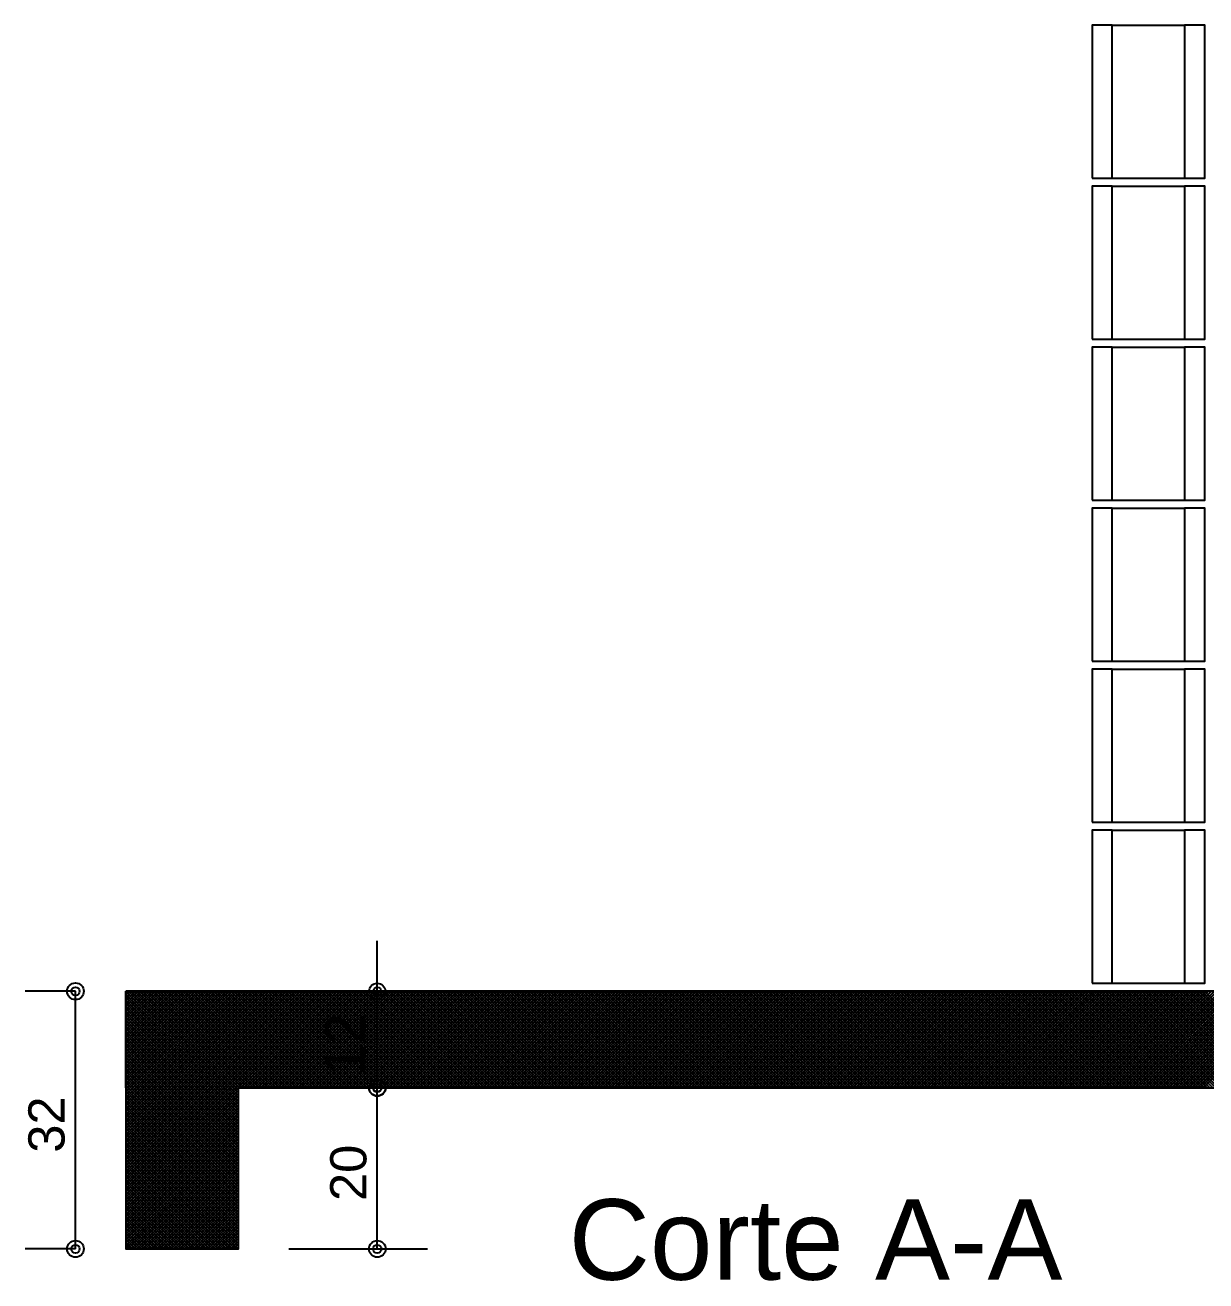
# Model space of a CAD drawing. Extents: x 0 to 119, y 0 to 84.
# Drawn here: x 67.45 to 73.32, y 51.06 to 57.3 of the extents above; entities that cross this region are included whole.
import ezdxf

# ---------------------------------------------------------------- set-up
doc = ezdxf.new("R2010")
doc.units = 0
doc.header["$MEASUREMENT"] = 0
for name, color, linetype in [('10', 252, 'CONTINUOUS'), ('24', 7, 'CONTINUOUS'), ('29', 9, 'CONTINUOUS'), ('32', 250, 'CONTINUOUS'), ('6', 178, 'CONTINUOUS'), ('9', 8, 'CONTINUOUS')]:
    doc.layers.add(name, color=color, linetype=linetype)
doc.styles.add('TQS_ARIAL', font='arial.ttf')

msp = doc.modelspace()

# ---------------------------------------------------------------- linework, layer by layer
at = {"layer": '10', "color": 252, "linetype": 'Continuous'}
for p, q in [((72.851012, 57.298924), (73.211012, 57.298924)), ((72.851012, 56.538924), (73.211012, 56.538924)), ((72.851012, 56.498924), (73.211012, 56.498924)), ((72.851012, 55.738924), (73.211012, 55.738924)), ((72.851012, 55.698924), (73.211012, 55.698924)), ((72.851012, 54.938924), (73.211012, 54.938924)), ((72.851012, 54.898924), (73.211012, 54.898924)), ((72.851012, 54.138924), (73.211012, 54.138924)), ((72.851012, 54.098924), (73.211012, 54.098924)), ((72.851012, 53.338924), (73.211012, 53.338924)), ((72.851012, 53.298924), (73.211012, 53.298924)), ((72.851012, 52.538924), (73.211012, 52.538924))]:
    msp.add_line(p, q, dxfattribs=at)
for points in [[(72.751012, 56.538924), (72.851012, 56.538924), (72.851012, 57.298924), (72.751012, 57.298924), (72.751012, 56.538924)], [(73.211012, 56.538924), (73.311012, 56.538924), (73.311012, 57.298924), (73.211012, 57.298924), (73.211012, 56.538924)], [(72.751012, 55.738924), (72.851012, 55.738924), (72.851012, 56.498924), (72.751012, 56.498924), (72.751012, 55.738924)], [(73.211012, 55.738924), (73.311012, 55.738924), (73.311012, 56.498924), (73.211012, 56.498924), (73.211012, 55.738924)], [(72.751012, 54.938924), (72.851012, 54.938924), (72.851012, 55.698924), (72.751012, 55.698924), (72.751012, 54.938924)], [(73.211012, 54.938924), (73.311012, 54.938924), (73.311012, 55.698924), (73.211012, 55.698924), (73.211012, 54.938924)], [(72.751012, 54.138924), (72.851012, 54.138924), (72.851012, 54.898924), (72.751012, 54.898924), (72.751012, 54.138924)], [(73.211012, 54.138924), (73.311012, 54.138924), (73.311012, 54.898924), (73.211012, 54.898924), (73.211012, 54.138924)], [(72.751012, 53.338924), (72.851012, 53.338924), (72.851012, 54.098924), (72.751012, 54.098924), (72.751012, 53.338924)], [(73.211012, 53.338924), (73.311012, 53.338924), (73.311012, 54.098924), (73.211012, 54.098924), (73.211012, 53.338924)], [(72.751012, 52.538924), (72.851012, 52.538924), (72.851012, 53.298924), (72.751012, 53.298924), (72.751012, 52.538924)], [(73.211012, 52.538924), (73.311012, 52.538924), (73.311012, 53.298924), (73.211012, 53.298924), (73.211012, 52.538924)]]:
    msp.add_lwpolyline(points, dxfattribs=at)
at = {"layer": '29', "color": 9, "linetype": 'Continuous'}
for p, q in [((67.951012, 51.461281), (68.988655, 52.498924)), ((67.951012, 51.475424), (68.974512, 52.498924)), ((67.951012, 51.489566), (68.96037, 52.498924)), ((67.951012, 51.503708), (68.946228, 52.498924)), ((67.951012, 51.51785), (68.932086, 52.498924)), ((67.951012, 51.531992), (68.917944, 52.498924)), ((67.951012, 51.546134), (68.903802, 52.498924)), ((67.951012, 51.560276), (68.88966, 52.498924)), ((67.951012, 51.574419), (68.875517, 52.498924)), ((67.951012, 51.588561), (68.861375, 52.498924)), ((67.951012, 51.602703), (68.847233, 52.498924)), ((67.951012, 51.616845), (68.833091, 52.498924)), ((67.951012, 51.630987), (68.818949, 52.498924)), ((67.951012, 51.645129), (68.804807, 52.498924)), ((67.951012, 51.659271), (68.790665, 52.498924)), ((67.951012, 51.673413), (68.776523, 52.498924)), ((67.951012, 51.687556), (68.76238, 52.498924)), ((67.951012, 51.701698), (68.748238, 52.498924)), ((67.951012, 51.71584), (68.734096, 52.498924)), ((67.951012, 51.729982), (68.719954, 52.498924)), ((67.951012, 51.744124), (68.705812, 52.498924)), ((67.951012, 51.758266), (68.69167, 52.498924)), ((67.951012, 51.772408), (68.677528, 52.498924)), ((67.951012, 51.786551), (68.663385, 52.498924)), ((67.951012, 51.800693), (68.649243, 52.498924)), ((67.951012, 51.814835), (68.635101, 52.498924)), ((67.951012, 51.828977), (68.620959, 52.498924)), ((67.951012, 51.843119), (68.606817, 52.498924)), ((67.951012, 51.857261), (68.592675, 52.498924)), ((67.951012, 51.871403), (68.578533, 52.498924)), ((67.951012, 51.885546), (68.56439, 52.498924)), ((67.951012, 51.899688), (68.550248, 52.498924)), ((67.951012, 51.91383), (68.536106, 52.498924)), ((67.951012, 51.927972), (68.521964, 52.498924)), ((67.951012, 51.942114), (68.507822, 52.498924)), ((67.951012, 51.956256), (68.49368, 52.498924)), ((67.951012, 51.970398), (68.479538, 52.498924)), ((67.951012, 51.98454), (68.465396, 52.498924)), ((67.951012, 51.998683), (68.451253, 52.498924)), ((67.951012, 52.012825), (68.437111, 52.498924)), ((67.951012, 52.026967), (68.422969, 52.498924)), ((67.951012, 52.041109), (68.408827, 52.498924)), ((67.951012, 52.055251), (68.394685, 52.498924)), ((67.951012, 52.069393), (68.380543, 52.498924)), ((67.951012, 52.083535), (68.366401, 52.498924)), ((67.951012, 52.097678), (68.352258, 52.498924)), ((67.951012, 52.11182), (68.338116, 52.498924)), ((67.951012, 52.125962), (68.323974, 52.498924)), ((67.951012, 52.140104), (68.309832, 52.498924)), ((67.951012, 52.154246), (68.29569, 52.498924)), ((67.951012, 52.168388), (68.281548, 52.498924)), ((67.951012, 52.18253), (68.267406, 52.498924)), ((67.951012, 52.196673), (68.253264, 52.498924)), ((67.951012, 52.210815), (68.239121, 52.498924)), ((67.951012, 52.224957), (68.224979, 52.498924)), ((67.951012, 52.239099), (68.210837, 52.498924)), ((67.951012, 52.253241), (68.196695, 52.498924)), ((67.951012, 52.267383), (68.182553, 52.498924)), ((67.951012, 52.281525), (68.168411, 52.498924)), ((67.951012, 52.295667), (68.154269, 52.498924)), ((67.951012, 52.30981), (68.140126, 52.498924)), ((67.951012, 52.323952), (68.125984, 52.498924)), ((67.951012, 52.338094), (68.111842, 52.498924)), ((67.951012, 52.352236), (68.0977, 52.498924)), ((67.951012, 52.366378), (68.083558, 52.498924)), ((67.951012, 52.38052), (68.069416, 52.498924)), ((67.951012, 52.394662), (68.055274, 52.498924)), ((67.951012, 52.408805), (68.041131, 52.498924)), ((67.951012, 52.422947), (68.026989, 52.498924)), ((67.951012, 52.437089), (68.012847, 52.498924)), ((67.951012, 52.451231), (67.998705, 52.498924)), ((67.951012, 52.465373), (67.984563, 52.498924)), ((67.951012, 52.479515), (67.970421, 52.498924)), ((67.951012, 52.493657), (67.956279, 52.498924)), ((67.951012, 52.497558), (68.511012, 51.937558)), ((67.951012, 52.483415), (68.511012, 51.923415)), ((67.951012, 52.469273), (68.511012, 51.909273)), ((67.963787, 52.498924), (68.511012, 51.9517)), ((67.977929, 52.498924), (68.511012, 51.965842)), ((67.992071, 52.498924), (68.511012, 51.979984)), ((68.006213, 52.498924), (68.511012, 51.994126)), ((68.020355, 52.498924), (68.511012, 52.008268)), ((68.034497, 52.498924), (68.514497, 52.018924)), ((68.04864, 52.498924), (68.52864, 52.018924)), ((68.062782, 52.498924), (68.542782, 52.018924)), ((68.076924, 52.498924), (68.556924, 52.018924)), ((68.091066, 52.498924), (68.571066, 52.018924)), ((68.105208, 52.498924), (68.585208, 52.018924)), ((68.11935, 52.498924), (68.59935, 52.018924)), ((68.133492, 52.498924), (68.613492, 52.018924)), ((68.147635, 52.498924), (68.627635, 52.018924)), ((68.161777, 52.498924), (68.641777, 52.018924)), ((68.175919, 52.498924), (68.655919, 52.018924)), ((68.190061, 52.498924), (68.670061, 52.018924)), ((68.204203, 52.498924), (68.684203, 52.018924)), ((68.218345, 52.498924), (68.698345, 52.018924)), ((68.232487, 52.498924), (68.712487, 52.018924)), ((68.24663, 52.498924), (68.72663, 52.018924)), ((68.260772, 52.498924), (68.740772, 52.018924)), ((68.274914, 52.498924), (68.754914, 52.018924)), ((68.289056, 52.498924), (68.769056, 52.018924)), ((68.303198, 52.498924), (68.783198, 52.018924)), ((68.31734, 52.498924), (68.79734, 52.018924)), ((68.331482, 52.498924), (68.811482, 52.018924)), ((68.345624, 52.498924), (68.825624, 52.018924)), ((68.359767, 52.498924), (68.839767, 52.018924)), ((68.373909, 52.498924), (68.853909, 52.018924)), ((68.388051, 52.498924), (68.868051, 52.018924)), ((68.402193, 52.498924), (68.882193, 52.018924)), ((68.416335, 52.498924), (68.896335, 52.018924)), ((68.430477, 52.498924), (68.910477, 52.018924)), ((68.444619, 52.498924), (68.924619, 52.018924)), ((68.458762, 52.498924), (68.938762, 52.018924)), ((68.472904, 52.498924), (68.952904, 52.018924)), ((68.487046, 52.498924), (68.967046, 52.018924)), ((68.501188, 52.498924), (68.981188, 52.018924)), ((68.51533, 52.498924), (68.99533, 52.018924)), ((68.522797, 52.018924), (69.002797, 52.498924)), ((68.529472, 52.498924), (69.009472, 52.018924)), ((68.536939, 52.018924), (69.016939, 52.498924)), ((68.543614, 52.498924), (69.023614, 52.018924)), ((68.551081, 52.018924), (69.031081, 52.498924)), ((68.557757, 52.498924), (69.037757, 52.018924)), ((68.565223, 52.018924), (69.045223, 52.498924)), ((68.571899, 52.498924), (69.051899, 52.018924)), ((68.579365, 52.018924), (69.059365, 52.498924)), ((68.586041, 52.498924), (69.066041, 52.018924)), ((68.593507, 52.018924), (69.073507, 52.498924)), ((68.600183, 52.498924), (69.080183, 52.018924)), ((68.60765, 52.018924), (69.08765, 52.498924)), ((68.614325, 52.498924), (69.094325, 52.018924)), ((68.621792, 52.018924), (69.101792, 52.498924)), ((68.628467, 52.498924), (69.108467, 52.018924)), ((68.635934, 52.018924), (69.115934, 52.498924)), ((68.642609, 52.498924), (69.122609, 52.018924)), ((68.650076, 52.018924), (69.130076, 52.498924)), ((68.656751, 52.498924), (69.136751, 52.018924)), ((68.664218, 52.018924), (69.144218, 52.498924)), ((68.670894, 52.498924), (69.150894, 52.018924)), ((68.67836, 52.018924), (69.15836, 52.498924)), ((68.685036, 52.498924), (69.165036, 52.018924)), ((68.692502, 52.018924), (69.172502, 52.498924)), ((68.699178, 52.498924), (69.179178, 52.018924)), ((68.706644, 52.018924), (69.186644, 52.498924)), ((68.71332, 52.498924), (69.19332, 52.018924)), ((68.720787, 52.018924), (69.200787, 52.498924)), ((68.727462, 52.498924), (69.207462, 52.018924)), ((68.734929, 52.018924), (69.214929, 52.498924)), ((68.741604, 52.498924), (69.221604, 52.018924)), ((68.749071, 52.018924), (69.229071, 52.498924)), ((68.755746, 52.498924), (69.235746, 52.018924)), ((68.763213, 52.018924), (69.243213, 52.498924)), ((68.769889, 52.498924), (69.249889, 52.018924)), ((68.777355, 52.018924), (69.257355, 52.498924)), ((68.784031, 52.498924), (69.264031, 52.018924)), ((68.791497, 52.018924), (69.271497, 52.498924)), ((68.798173, 52.498924), (69.278173, 52.018924)), ((68.805639, 52.018924), (69.285639, 52.498924)), ((68.812315, 52.498924), (69.292315, 52.018924)), ((68.819782, 52.018924), (69.299782, 52.498924)), ((68.826457, 52.498924), (69.306457, 52.018924)), ((68.833924, 52.018924), (69.313924, 52.498924)), ((68.840599, 52.498924), (69.320599, 52.018924)), ((68.848066, 52.018924), (69.328066, 52.498924)), ((68.854741, 52.498924), (69.334741, 52.018924)), ((68.862208, 52.018924), (69.342208, 52.498924)), ((68.868883, 52.498924), (69.348883, 52.018924)), ((68.87635, 52.018924), (69.35635, 52.498924)), ((68.883026, 52.498924), (69.363026, 52.018924)), ((68.890492, 52.018924), (69.370492, 52.498924)), ((68.897168, 52.498924), (69.377168, 52.018924)), ((68.904634, 52.018924), (69.384634, 52.498924)), ((68.91131, 52.498924), (69.39131, 52.018924)), ((68.918776, 52.018924), (69.398776, 52.498924)), ((68.925452, 52.498924), (69.405452, 52.018924)), ((68.932919, 52.018924), (69.412919, 52.498924)), ((68.939594, 52.498924), (69.419594, 52.018924)), ((68.947061, 52.018924), (69.427061, 52.498924)), ((68.953736, 52.498924), (69.433736, 52.018924)), ((68.961203, 52.018924), (69.441203, 52.498924)), ((68.967878, 52.498924), (69.447878, 52.018924)), ((68.975345, 52.018924), (69.455345, 52.498924)), ((68.982021, 52.498924), (69.462021, 52.018924)), ((68.989487, 52.018924), (69.469487, 52.498924)), ((68.996163, 52.498924), (69.476163, 52.018924)), ((69.003629, 52.018924), (69.483629, 52.498924)), ((69.010305, 52.498924), (69.490305, 52.018924)), ((69.017771, 52.018924), (69.497771, 52.498924)), ((69.024447, 52.498924), (69.504447, 52.018924)), ((69.031914, 52.018924), (69.511914, 52.498924)), ((69.038589, 52.498924), (69.518589, 52.018924)), ((69.046056, 52.018924), (69.526056, 52.498924)), ((69.052731, 52.498924), (69.532731, 52.018924)), ((69.060198, 52.018924), (69.540198, 52.498924)), ((69.066873, 52.498924), (69.546873, 52.018924)), ((69.07434, 52.018924), (69.55434, 52.498924)), ((69.081016, 52.498924), (69.561016, 52.018924)), ((69.088482, 52.018924), (69.568482, 52.498924)), ((69.095158, 52.498924), (69.575158, 52.018924)), ((69.102624, 52.018924), (69.582624, 52.498924)), ((69.1093, 52.498924), (69.5893, 52.018924)), ((69.116766, 52.018924), (69.596766, 52.498924)), ((69.123442, 52.498924), (69.603442, 52.018924)), ((69.130909, 52.018924), (69.610909, 52.498924)), ((69.137584, 52.498924), (69.617584, 52.018924)), ((69.145051, 52.018924), (69.625051, 52.498924)), ((69.151726, 52.498924), (69.631726, 52.018924)), ((69.159193, 52.018924), (69.639193, 52.498924)), ((69.165868, 52.498924), (69.645868, 52.018924)), ((69.173335, 52.018924), (69.653335, 52.498924)), ((69.18001, 52.498924), (69.66001, 52.018924)), ((69.187477, 52.018924), (69.667477, 52.498924)), ((69.194153, 52.498924), (69.674153, 52.018924)), ((69.201619, 52.018924), (69.681619, 52.498924)), ((69.208295, 52.498924), (69.688295, 52.018924)), ((69.215761, 52.018924), (69.695761, 52.498924)), ((69.222437, 52.498924), (69.702437, 52.018924)), ((69.229903, 52.018924), (69.709903, 52.498924)), ((69.236579, 52.498924), (69.716579, 52.018924)), ((69.244046, 52.018924), (69.724046, 52.498924)), ((69.250721, 52.498924), (69.730721, 52.018924)), ((69.258188, 52.018924), (69.738188, 52.498924)), ((69.264863, 52.498924), (69.744863, 52.018924)), ((69.27233, 52.018924), (69.75233, 52.498924)), ((69.279005, 52.498924), (69.759005, 52.018924)), ((69.286472, 52.018924), (69.766472, 52.498924)), ((69.293148, 52.498924), (69.773148, 52.018924)), ((69.300614, 52.018924), (69.780614, 52.498924)), ((69.30729, 52.498924), (69.78729, 52.018924)), ((69.314756, 52.018924), (69.794756, 52.498924)), ((69.321432, 52.498924), (69.801432, 52.018924)), ((69.328898, 52.018924), (69.808898, 52.498924)), ((69.335574, 52.498924), (69.815574, 52.018924)), ((69.343041, 52.018924), (69.823041, 52.498924)), ((69.349716, 52.498924), (69.829716, 52.018924)), ((69.357183, 52.018924), (69.837183, 52.498924)), ((69.363858, 52.498924), (69.843858, 52.018924)), ((69.371325, 52.018924), (69.851325, 52.498924)), ((69.378, 52.498924), (69.858, 52.018924)), ((69.385467, 52.018924), (69.865467, 52.498924)), ((69.392143, 52.498924), (69.872143, 52.018924)), ((69.399609, 52.018924), (69.879609, 52.498924)), ((69.406285, 52.498924), (69.886285, 52.018924)), ((69.413751, 52.018924), (69.893751, 52.498924)), ((69.420427, 52.498924), (69.900427, 52.018924)), ((69.427893, 52.018924), (69.907893, 52.498924)), ((69.434569, 52.498924), (69.914569, 52.018924)), ((69.442036, 52.018924), (69.922036, 52.498924)), ((69.448711, 52.498924), (69.928711, 52.018924)), ((69.456178, 52.018924), (69.936178, 52.498924)), ((69.462853, 52.498924), (69.942853, 52.018924)), ((69.47032, 52.018924), (69.95032, 52.498924)), ((69.476995, 52.498924), (69.956995, 52.018924)), ((69.484462, 52.018924), (69.964462, 52.498924)), ((69.491137, 52.498924), (69.971137, 52.018924)), ((69.498604, 52.018924), (69.978604, 52.498924)), ((69.50528, 52.498924), (69.98528, 52.018924)), ((69.512746, 52.018924), (69.992746, 52.498924)), ((69.519422, 52.498924), (69.999422, 52.018924)), ((69.526888, 52.018924), (70.006888, 52.498924)), ((69.533564, 52.498924), (70.013564, 52.018924)), ((69.54103, 52.018924), (70.02103, 52.498924)), ((69.547706, 52.498924), (70.027706, 52.018924)), ((69.555173, 52.018924), (70.035173, 52.498924)), ((69.561848, 52.498924), (70.041848, 52.018924)), ((69.569315, 52.018924), (70.049315, 52.498924)), ((69.57599, 52.498924), (70.05599, 52.018924)), ((69.583457, 52.018924), (70.063457, 52.498924)), ((69.590132, 52.498924), (70.070132, 52.018924)), ((69.597599, 52.018924), (70.077599, 52.498924)), ((69.604275, 52.498924), (70.084275, 52.018924)), ((69.611741, 52.018924), (70.091741, 52.498924)), ((69.618417, 52.498924), (70.098417, 52.018924)), ((69.625883, 52.018924), (70.105883, 52.498924)), ((69.632559, 52.498924), (70.112559, 52.018924)), ((69.640025, 52.018924), (70.120025, 52.498924)), ((69.646701, 52.498924), (70.126701, 52.018924)), ((69.654168, 52.018924), (70.134168, 52.498924)), ((69.660843, 52.498924), (70.140843, 52.018924)), ((69.66831, 52.018924), (70.14831, 52.498924)), ((69.674985, 52.498924), (70.154985, 52.018924)), ((69.682452, 52.018924), (70.162452, 52.498924)), ((69.689127, 52.498924), (70.169127, 52.018924)), ((69.696594, 52.018924), (70.176594, 52.498924)), ((69.70327, 52.498924), (70.18327, 52.018924)), ((69.710736, 52.018924), (70.190736, 52.498924)), ((69.717412, 52.498924), (70.197412, 52.018924)), ((69.724878, 52.018924), (70.204878, 52.498924)), ((69.731554, 52.498924), (70.211554, 52.018924)), ((69.73902, 52.018924), (70.21902, 52.498924)), ((69.745696, 52.498924), (70.225696, 52.018924)), ((69.753162, 52.018924), (70.233162, 52.498924)), ((69.759838, 52.498924), (70.239838, 52.018924)), ((69.767305, 52.018924), (70.247305, 52.498924)), ((69.77398, 52.498924), (70.25398, 52.018924)), ((69.781447, 52.018924), (70.261447, 52.498924)), ((69.788122, 52.498924), (70.268122, 52.018924)), ((69.795589, 52.018924), (70.275589, 52.498924)), ((69.802264, 52.498924), (70.282264, 52.018924)), ((69.809731, 52.018924), (70.289731, 52.498924)), ((69.816407, 52.498924), (70.296407, 52.018924)), ((69.823873, 52.018924), (70.303873, 52.498924)), ((69.830549, 52.498924), (70.310549, 52.018924)), ((69.838015, 52.018924), (70.318015, 52.498924)), ((69.844691, 52.498924), (70.324691, 52.018924)), ((69.852157, 52.018924), (70.332157, 52.498924)), ((69.858833, 52.498924), (70.338833, 52.018924)), ((69.8663, 52.018924), (70.3463, 52.498924)), ((69.872975, 52.498924), (70.352975, 52.018924)), ((69.880442, 52.018924), (70.360442, 52.498924)), ((69.887117, 52.498924), (70.367117, 52.018924)), ((69.894584, 52.018924), (70.374584, 52.498924)), ((69.901259, 52.498924), (70.381259, 52.018924)), ((69.908726, 52.018924), (70.388726, 52.498924)), ((69.915402, 52.498924), (70.395402, 52.018924)), ((69.922868, 52.018924), (70.402868, 52.498924)), ((69.929544, 52.498924), (70.409544, 52.018924)), ((69.93701, 52.018924), (70.41701, 52.498924)), ((69.943686, 52.498924), (70.423686, 52.018924)), ((69.951152, 52.018924), (70.431152, 52.498924)), ((69.957828, 52.498924), (70.437828, 52.018924)), ((69.965295, 52.018924), (70.445295, 52.498924)), ((69.97197, 52.498924), (70.45197, 52.018924)), ((69.979437, 52.018924), (70.459437, 52.498924)), ((69.986112, 52.498924), (70.466112, 52.018924)), ((69.993579, 52.018924), (70.473579, 52.498924)), ((70.000254, 52.498924), (70.480254, 52.018924)), ((70.007721, 52.018924), (70.487721, 52.498924)), ((70.014396, 52.498924), (70.494396, 52.018924)), ((70.021863, 52.018924), (70.501863, 52.498924)), ((70.028539, 52.498924), (70.508539, 52.018924)), ((70.036005, 52.018924), (70.516005, 52.498924)), ((70.042681, 52.498924), (70.522681, 52.018924)), ((70.050147, 52.018924), (70.530147, 52.498924)), ((70.056823, 52.498924), (70.536823, 52.018924)), ((70.064289, 52.018924), (70.544289, 52.498924)), ((70.070965, 52.498924), (70.550965, 52.018924)), ((70.078432, 52.018924), (70.558432, 52.498924)), ((70.085107, 52.498924), (70.565107, 52.018924)), ((70.092574, 52.018924), (70.572574, 52.498924)), ((70.099249, 52.498924), (70.579249, 52.018924)), ((70.106716, 52.018924), (70.586716, 52.498924)), ((70.113391, 52.498924), (70.593391, 52.018924)), ((70.120858, 52.018924), (70.600858, 52.498924)), ((70.127534, 52.498924), (70.607534, 52.018924)), ((70.135, 52.018924), (70.615, 52.498924)), ((70.141676, 52.498924), (70.621676, 52.018924)), ((70.149142, 52.018924), (70.629142, 52.498924)), ((70.155818, 52.498924), (70.635818, 52.018924)), ((70.163284, 52.018924), (70.643284, 52.498924)), ((70.16996, 52.498924), (70.64996, 52.018924)), ((70.177427, 52.018924), (70.657427, 52.498924)), ((70.184102, 52.498924), (70.664102, 52.018924)), ((70.191569, 52.018924), (70.671569, 52.498924)), ((70.198244, 52.498924), (70.678244, 52.018924)), ((70.205711, 52.018924), (70.685711, 52.498924)), ((70.212386, 52.498924), (70.692386, 52.018924)), ((70.219853, 52.018924), (70.699853, 52.498924)), ((70.226529, 52.498924), (70.706529, 52.018924)), ((70.233995, 52.018924), (70.713995, 52.498924)), ((70.240671, 52.498924), (70.720671, 52.018924)), ((70.248137, 52.018924), (70.728137, 52.498924)), ((70.254813, 52.498924), (70.734813, 52.018924)), ((70.262279, 52.018924), (70.742279, 52.498924)), ((70.268955, 52.498924), (70.748955, 52.018924)), ((70.276422, 52.018924), (70.756422, 52.498924)), ((70.283097, 52.498924), (70.763097, 52.018924)), ((70.290564, 52.018924), (70.770564, 52.498924)), ((70.297239, 52.498924), (70.777239, 52.018924)), ((70.304706, 52.018924), (70.784706, 52.498924)), ((70.311381, 52.498924), (70.791381, 52.018924)), ((70.318848, 52.018924), (70.798848, 52.498924)), ((70.325523, 52.498924), (70.805523, 52.018924)), ((70.33299, 52.018924), (70.81299, 52.498924)), ((70.339666, 52.498924), (70.819666, 52.018924)), ((70.347132, 52.018924), (70.827132, 52.498924)), ((70.353808, 52.498924), (70.833808, 52.018924)), ((70.361274, 52.018924), (70.841274, 52.498924)), ((70.36795, 52.498924), (70.84795, 52.018924)), ((70.375416, 52.018924), (70.855416, 52.498924)), ((70.382092, 52.498924), (70.862092, 52.018924)), ((70.389559, 52.018924), (70.869559, 52.498924)), ((70.396234, 52.498924), (70.876234, 52.018924)), ((70.403701, 52.018924), (70.883701, 52.498924)), ((70.410376, 52.498924), (70.890376, 52.018924)), ((70.417843, 52.018924), (70.897843, 52.498924)), ((70.424518, 52.498924), (70.904518, 52.018924)), ((70.431985, 52.018924), (70.911985, 52.498924)), ((70.438661, 52.498924), (70.918661, 52.018924)), ((70.446127, 52.018924), (70.926127, 52.498924)), ((70.452803, 52.498924), (70.932803, 52.018924)), ((70.460269, 52.018924), (70.940269, 52.498924)), ((70.466945, 52.498924), (70.946945, 52.018924)), ((70.474411, 52.018924), (70.954411, 52.498924)), ((70.481087, 52.498924), (70.961087, 52.018924)), ((70.488554, 52.018924), (70.968554, 52.498924)), ((70.495229, 52.498924), (70.975229, 52.018924)), ((70.502696, 52.018924), (70.982696, 52.498924)), ((70.509371, 52.498924), (70.989371, 52.018924)), ((70.516838, 52.018924), (70.996838, 52.498924)), ((70.523513, 52.498924), (71.003513, 52.018924)), ((70.53098, 52.018924), (71.01098, 52.498924)), ((70.537656, 52.498924), (71.017656, 52.018924)), ((70.545122, 52.018924), (71.025122, 52.498924)), ((70.551798, 52.498924), (71.031798, 52.018924)), ((70.559264, 52.018924), (71.039264, 52.498924)), ((70.56594, 52.498924), (71.04594, 52.018924)), ((70.573406, 52.018924), (71.053406, 52.498924)), ((70.580082, 52.498924), (71.060082, 52.018924)), ((70.587548, 52.018924), (71.067548, 52.498924)), ((70.594224, 52.498924), (71.074224, 52.018924)), ((70.601691, 52.018924), (71.081691, 52.498924)), ((70.608366, 52.498924), (71.088366, 52.018924)), ((70.615833, 52.018924), (71.095833, 52.498924)), ((70.622508, 52.498924), (71.102508, 52.018924)), ((70.629975, 52.018924), (71.109975, 52.498924)), ((70.63665, 52.498924), (71.11665, 52.018924)), ((70.644117, 52.018924), (71.124117, 52.498924)), ((70.650793, 52.498924), (71.130793, 52.018924)), ((70.658259, 52.018924), (71.138259, 52.498924)), ((70.664935, 52.498924), (71.144935, 52.018924)), ((70.672401, 52.018924), (71.152401, 52.498924)), ((70.679077, 52.498924), (71.159077, 52.018924)), ((70.686543, 52.018924), (71.166543, 52.498924)), ((70.693219, 52.498924), (71.173219, 52.018924)), ((70.700686, 52.018924), (71.180686, 52.498924)), ((70.707361, 52.498924), (71.187361, 52.018924)), ((70.714828, 52.018924), (71.194828, 52.498924)), ((70.721503, 52.498924), (71.201503, 52.018924)), ((70.72897, 52.018924), (71.20897, 52.498924)), ((70.735645, 52.498924), (71.215645, 52.018924)), ((70.743112, 52.018924), (71.223112, 52.498924)), ((70.749788, 52.498924), (71.229788, 52.018924)), ((70.757254, 52.018924), (71.237254, 52.498924)), ((70.76393, 52.498924), (71.24393, 52.018924)), ((70.771396, 52.018924), (71.251396, 52.498924)), ((70.778072, 52.498924), (71.258072, 52.018924)), ((70.785538, 52.018924), (71.265538, 52.498924)), ((70.792214, 52.498924), (71.272214, 52.018924)), ((70.799681, 52.018924), (71.279681, 52.498924)), ((70.806356, 52.498924), (71.286356, 52.018924)), ((70.813823, 52.018924), (71.293823, 52.498924)), ((70.820498, 52.498924), (71.300498, 52.018924)), ((70.827965, 52.018924), (71.307965, 52.498924)), ((70.83464, 52.498924), (71.31464, 52.018924)), ((70.842107, 52.018924), (71.322107, 52.498924)), ((70.848782, 52.498924), (71.328782, 52.018924)), ((70.856249, 52.018924), (71.336249, 52.498924)), ((70.862925, 52.498924), (71.342925, 52.018924)), ((70.870391, 52.018924), (71.350391, 52.498924)), ((70.877067, 52.498924), (71.357067, 52.018924)), ((70.884533, 52.018924), (71.364533, 52.498924)), ((70.891209, 52.498924), (71.371209, 52.018924)), ((70.898675, 52.018924), (71.378675, 52.498924)), ((70.905351, 52.498924), (71.385351, 52.018924)), ((70.912818, 52.018924), (71.392818, 52.498924)), ((70.919493, 52.498924), (71.399493, 52.018924)), ((70.92696, 52.018924), (71.40696, 52.498924)), ((70.933635, 52.498924), (71.413635, 52.018924)), ((70.941102, 52.018924), (71.421102, 52.498924)), ((70.947777, 52.498924), (71.427777, 52.018924)), ((70.955244, 52.018924), (71.435244, 52.498924)), ((70.96192, 52.498924), (71.44192, 52.018924)), ((70.969386, 52.018924), (71.449386, 52.498924)), ((70.976062, 52.498924), (71.456062, 52.018924)), ((70.983528, 52.018924), (71.463528, 52.498924)), ((70.990204, 52.498924), (71.470204, 52.018924)), ((70.99767, 52.018924), (71.47767, 52.498924)), ((71.004346, 52.498924), (71.484346, 52.018924)), ((71.011813, 52.018924), (71.491813, 52.498924)), ((71.018488, 52.498924), (71.498488, 52.018924)), ((71.025955, 52.018924), (71.505955, 52.498924)), ((71.03263, 52.498924), (71.51263, 52.018924)), ((71.040097, 52.018924), (71.520097, 52.498924)), ((71.046772, 52.498924), (71.526772, 52.018924)), ((71.054239, 52.018924), (71.534239, 52.498924)), ((71.060915, 52.498924), (71.540915, 52.018924)), ((71.068381, 52.018924), (71.548381, 52.498924)), ((71.075057, 52.498924), (71.555057, 52.018924)), ((71.082523, 52.018924), (71.562523, 52.498924)), ((71.089199, 52.498924), (71.569199, 52.018924)), ((71.096665, 52.018924), (71.576665, 52.498924)), ((71.103341, 52.498924), (71.583341, 52.018924)), ((71.110808, 52.018924), (71.590808, 52.498924)), ((71.117483, 52.498924), (71.597483, 52.018924)), ((71.12495, 52.018924), (71.60495, 52.498924)), ((71.131625, 52.498924), (71.611625, 52.018924)), ((71.139092, 52.018924), (71.619092, 52.498924)), ((71.145767, 52.498924), (71.625767, 52.018924)), ((71.153234, 52.018924), (71.633234, 52.498924)), ((71.159909, 52.498924), (71.639909, 52.018924)), ((71.167376, 52.018924), (71.647376, 52.498924)), ((71.174052, 52.498924), (71.654052, 52.018924)), ((71.181518, 52.018924), (71.661518, 52.498924)), ((71.188194, 52.498924), (71.668194, 52.018924)), ((71.19566, 52.018924), (71.67566, 52.498924)), ((71.202336, 52.498924), (71.682336, 52.018924)), ((71.209802, 52.018924), (71.689802, 52.498924)), ((71.216478, 52.498924), (71.696478, 52.018924)), ((71.223945, 52.018924), (71.703945, 52.498924)), ((71.23062, 52.498924), (71.71062, 52.018924)), ((71.238087, 52.018924), (71.718087, 52.498924)), ((71.244762, 52.498924), (71.724762, 52.018924)), ((71.252229, 52.018924), (71.732229, 52.498924)), ((71.258904, 52.498924), (71.738904, 52.018924)), ((71.266371, 52.018924), (71.746371, 52.498924)), ((71.273047, 52.498924), (71.753047, 52.018924)), ((71.280513, 52.018924), (71.760513, 52.498924)), ((71.287189, 52.498924), (71.767189, 52.018924)), ((71.294655, 52.018924), (71.774655, 52.498924)), ((71.301331, 52.498924), (71.781331, 52.018924)), ((71.308797, 52.018924), (71.788797, 52.498924)), ((71.315473, 52.498924), (71.795473, 52.018924)), ((71.32294, 52.018924), (71.80294, 52.498924)), ((71.329615, 52.498924), (71.809615, 52.018924)), ((71.337082, 52.018924), (71.817082, 52.498924)), ((71.343757, 52.498924), (71.823757, 52.018924)), ((71.351224, 52.018924), (71.831224, 52.498924)), ((71.357899, 52.498924), (71.837899, 52.018924)), ((71.365366, 52.018924), (71.845366, 52.498924)), ((71.372042, 52.498924), (71.852042, 52.018924)), ((71.379508, 52.018924), (71.859508, 52.498924)), ((71.386184, 52.498924), (71.866184, 52.018924)), ((71.39365, 52.018924), (71.87365, 52.498924)), ((71.400326, 52.498924), (71.880326, 52.018924)), ((71.407792, 52.018924), (71.887792, 52.498924)), ((71.414468, 52.498924), (71.894468, 52.018924)), ((71.421934, 52.018924), (71.901934, 52.498924)), ((71.42861, 52.498924), (71.90861, 52.018924)), ((71.436077, 52.018924), (71.916077, 52.498924)), ((71.442752, 52.498924), (71.922752, 52.018924)), ((71.450219, 52.018924), (71.930219, 52.498924)), ((71.456894, 52.498924), (71.936894, 52.018924)), ((71.464361, 52.018924), (71.944361, 52.498924)), ((71.471036, 52.498924), (71.951036, 52.018924)), ((71.478503, 52.018924), (71.958503, 52.498924)), ((71.485179, 52.498924), (71.965179, 52.018924)), ((71.492645, 52.018924), (71.972645, 52.498924)), ((71.499321, 52.498924), (71.979321, 52.018924)), ((71.506787, 52.018924), (71.986787, 52.498924)), ((71.513463, 52.498924), (71.993463, 52.018924)), ((71.520929, 52.018924), (72.000929, 52.498924)), ((71.527605, 52.498924), (72.007605, 52.018924)), ((71.535072, 52.018924), (72.015072, 52.498924)), ((71.541747, 52.498924), (72.021747, 52.018924)), ((71.549214, 52.018924), (72.029214, 52.498924)), ((71.555889, 52.498924), (72.035889, 52.018924)), ((71.563356, 52.018924), (72.043356, 52.498924)), ((71.570031, 52.498924), (72.050031, 52.018924)), ((71.577498, 52.018924), (72.057498, 52.498924)), ((71.584174, 52.498924), (72.064174, 52.018924)), ((71.59164, 52.018924), (72.07164, 52.498924)), ((71.598316, 52.498924), (72.078316, 52.018924)), ((71.605782, 52.018924), (72.085782, 52.498924)), ((71.612458, 52.498924), (72.092458, 52.018924)), ((71.619924, 52.018924), (72.099924, 52.498924)), ((71.6266, 52.498924), (72.1066, 52.018924)), ((71.634067, 52.018924), (72.114067, 52.498924)), ((71.640742, 52.498924), (72.120742, 52.018924)), ((71.648209, 52.018924), (72.128209, 52.498924)), ((71.654884, 52.498924), (72.134884, 52.018924)), ((71.662351, 52.018924), (72.142351, 52.498924)), ((71.669026, 52.498924), (72.149026, 52.018924)), ((71.676493, 52.018924), (72.156493, 52.498924)), ((71.683168, 52.498924), (72.163168, 52.018924)), ((71.690635, 52.018924), (72.170635, 52.498924)), ((71.697311, 52.498924), (72.177311, 52.018924)), ((71.704777, 52.018924), (72.184777, 52.498924)), ((71.711453, 52.498924), (72.191453, 52.018924)), ((71.718919, 52.018924), (72.198919, 52.498924)), ((71.725595, 52.498924), (72.205595, 52.018924)), ((71.733061, 52.018924), (72.213061, 52.498924)), ((71.739737, 52.498924), (72.219737, 52.018924)), ((71.747204, 52.018924), (72.227204, 52.498924)), ((71.753879, 52.498924), (72.233879, 52.018924)), ((71.761346, 52.018924), (72.241346, 52.498924)), ((71.768021, 52.498924), (72.248021, 52.018924)), ((71.775488, 52.018924), (72.255488, 52.498924)), ((71.782163, 52.498924), (72.262163, 52.018924)), ((71.78963, 52.018924), (72.26963, 52.498924)), ((71.796306, 52.498924), (72.276306, 52.018924)), ((71.803772, 52.018924), (72.283772, 52.498924)), ((71.810448, 52.498924), (72.290448, 52.018924)), ((71.817914, 52.018924), (72.297914, 52.498924)), ((71.82459, 52.498924), (72.30459, 52.018924)), ((71.832056, 52.018924), (72.312056, 52.498924)), ((71.838732, 52.498924), (72.318732, 52.018924)), ((71.846199, 52.018924), (72.326199, 52.498924)), ((71.852874, 52.498924), (72.332874, 52.018924)), ((71.860341, 52.018924), (72.340341, 52.498924)), ((71.867016, 52.498924), (72.347016, 52.018924)), ((71.874483, 52.018924), (72.354483, 52.498924)), ((71.881158, 52.498924), (72.361158, 52.018924)), ((71.888625, 52.018924), (72.368625, 52.498924)), ((71.895301, 52.498924), (72.375301, 52.018924)), ((71.902767, 52.018924), (72.382767, 52.498924)), ((71.909443, 52.498924), (72.389443, 52.018924)), ((71.916909, 52.018924), (72.396909, 52.498924)), ((71.923585, 52.498924), (72.403585, 52.018924)), ((71.931051, 52.018924), (72.411051, 52.498924)), ((71.937727, 52.498924), (72.417727, 52.018924)), ((71.945194, 52.018924), (72.425194, 52.498924)), ((71.951869, 52.498924), (72.431869, 52.018924)), ((71.959336, 52.018924), (72.439336, 52.498924)), ((71.966011, 52.498924), (72.446011, 52.018924)), ((71.973478, 52.018924), (72.453478, 52.498924)), ((71.980153, 52.498924), (72.460153, 52.018924)), ((71.98762, 52.018924), (72.46762, 52.498924)), ((71.994295, 52.498924), (72.474295, 52.018924)), ((72.001762, 52.018924), (72.481762, 52.498924)), ((72.008438, 52.498924), (72.488438, 52.018924)), ((72.015904, 52.018924), (72.495904, 52.498924)), ((72.02258, 52.498924), (72.50258, 52.018924)), ((72.030046, 52.018924), (72.510046, 52.498924)), ((72.036722, 52.498924), (72.516722, 52.018924)), ((72.044188, 52.018924), (72.524188, 52.498924)), ((72.050864, 52.498924), (72.530864, 52.018924)), ((72.058331, 52.018924), (72.538331, 52.498924)), ((72.065006, 52.498924), (72.545006, 52.018924)), ((72.072473, 52.018924), (72.552473, 52.498924)), ((72.079148, 52.498924), (72.559148, 52.018924)), ((72.086615, 52.018924), (72.566615, 52.498924)), ((72.09329, 52.498924), (72.57329, 52.018924)), ((72.100757, 52.018924), (72.580757, 52.498924)), ((72.107433, 52.498924), (72.587433, 52.018924)), ((72.114899, 52.018924), (72.594899, 52.498924)), ((72.121575, 52.498924), (72.601575, 52.018924)), ((72.129041, 52.018924), (72.609041, 52.498924)), ((72.135717, 52.498924), (72.615717, 52.018924)), ((72.143183, 52.018924), (72.623183, 52.498924)), ((72.149859, 52.498924), (72.629859, 52.018924)), ((72.157326, 52.018924), (72.637326, 52.498924)), ((72.164001, 52.498924), (72.644001, 52.018924)), ((72.171468, 52.018924), (72.651468, 52.498924)), ((72.178143, 52.498924), (72.658143, 52.018924)), ((72.18561, 52.018924), (72.66561, 52.498924)), ((72.192285, 52.498924), (72.672285, 52.018924)), ((72.199752, 52.018924), (72.679752, 52.498924)), ((72.206428, 52.498924), (72.686428, 52.018924)), ((72.213894, 52.018924), (72.693894, 52.498924)), ((72.22057, 52.498924), (72.70057, 52.018924)), ((72.228036, 52.018924), (72.708036, 52.498924)), ((72.234712, 52.498924), (72.714712, 52.018924)), ((72.242178, 52.018924), (72.722178, 52.498924)), ((72.248854, 52.498924), (72.728854, 52.018924)), ((72.256321, 52.018924), (72.736321, 52.498924)), ((72.262996, 52.498924), (72.742996, 52.018924)), ((72.270463, 52.018924), (72.751012, 52.498924)), ((72.277138, 52.498924), (72.757138, 52.018924)), ((72.284605, 52.018924), (72.764605, 52.498924)), ((72.29128, 52.498924), (72.77128, 52.018924)), ((72.298747, 52.018924), (72.778747, 52.498924)), ((72.305422, 52.498924), (72.785422, 52.018924)), ((72.312889, 52.018924), (72.792889, 52.498924)), ((72.319565, 52.498924), (72.799565, 52.018924)), ((72.327031, 52.018924), (72.807031, 52.498924)), ((72.333707, 52.498924), (72.813707, 52.018924)), ((72.341173, 52.018924), (72.821173, 52.498924)), ((72.347849, 52.498924), (72.827849, 52.018924)), ((72.355315, 52.018924), (72.835315, 52.498924)), ((72.361991, 52.498924), (72.841991, 52.018924)), ((72.369458, 52.018924), (72.849458, 52.498924)), ((72.376133, 52.498924), (72.856133, 52.018924)), ((72.3836, 52.018924), (72.8636, 52.498924)), ((72.390275, 52.498924), (72.870275, 52.018924)), ((72.397742, 52.018924), (72.877742, 52.498924)), ((72.404417, 52.498924), (72.884417, 52.018924)), ((72.411884, 52.018924), (72.891884, 52.498924)), ((72.41856, 52.498924), (72.89856, 52.018924)), ((72.426026, 52.018924), (72.906026, 52.498924)), ((72.432702, 52.498924), (72.912702, 52.018924)), ((72.440168, 52.018924), (72.920168, 52.498924)), ((72.446844, 52.498924), (72.926844, 52.018924)), ((72.45431, 52.018924), (72.93431, 52.498924)), ((72.460986, 52.498924), (72.940986, 52.018924)), ((72.468453, 52.018924), (72.948453, 52.498924)), ((72.475128, 52.498924), (72.955128, 52.018924)), ((72.482595, 52.018924), (72.962595, 52.498924)), ((72.48927, 52.498924), (72.96927, 52.018924)), ((72.496737, 52.018924), (72.976737, 52.498924)), ((72.503412, 52.498924), (72.983412, 52.018924)), ((72.510879, 52.018924), (72.990879, 52.498924)), ((72.517554, 52.498924), (72.997554, 52.018924)), ((72.525021, 52.018924), (73.005021, 52.498924)), ((72.531697, 52.498924), (73.011697, 52.018924)), ((72.539163, 52.018924), (73.019163, 52.498924)), ((72.545839, 52.498924), (73.025839, 52.018924)), ((72.553305, 52.018924), (73.033305, 52.498924)), ((72.559981, 52.498924), (73.039981, 52.018924)), ((72.567447, 52.018924), (73.047447, 52.498924)), ((72.574123, 52.498924), (73.054123, 52.018924)), ((72.58159, 52.018924), (73.06159, 52.498924)), ((72.588265, 52.498924), (73.068265, 52.018924)), ((72.595732, 52.018924), (73.075732, 52.498924)), ((72.602407, 52.498924), (73.082407, 52.018924)), ((72.609874, 52.018924), (73.089874, 52.498924)), ((72.616549, 52.498924), (73.096549, 52.018924)), ((72.624016, 52.018924), (73.104016, 52.498924)), ((72.630692, 52.498924), (73.110692, 52.018924)), ((72.638158, 52.018924), (73.118158, 52.498924)), ((72.644834, 52.498924), (73.124834, 52.018924)), ((72.6523, 52.018924), (73.1323, 52.498924)), ((72.658976, 52.498924), (73.138976, 52.018924)), ((72.666442, 52.018924), (73.146442, 52.498924)), ((72.673118, 52.498924), (73.153118, 52.018924)), ((72.680585, 52.018924), (73.160585, 52.498924)), ((72.68726, 52.498924), (73.16726, 52.018924)), ((72.694727, 52.018924), (73.174727, 52.498924)), ((72.701402, 52.498924), (73.181402, 52.018924)), ((72.708869, 52.018924), (73.188869, 52.498924)), ((72.715544, 52.498924), (73.195544, 52.018924)), ((72.723011, 52.018924), (73.203011, 52.498924)), ((72.729687, 52.498924), (73.209687, 52.018924)), ((72.737153, 52.018924), (73.217153, 52.498924)), ((72.743829, 52.498924), (73.223829, 52.018924)), ((72.751295, 52.018924), (73.231295, 52.498924)), ((72.757971, 52.498924), (73.237971, 52.018924)), ((72.765437, 52.018924), (73.245437, 52.498924)), ((72.772113, 52.498924), (73.252113, 52.018924)), ((72.77958, 52.018924), (73.25958, 52.498924)), ((72.786255, 52.498924), (73.266255, 52.018924)), ((72.793722, 52.018924), (73.273722, 52.498924)), ((72.800397, 52.498924), (73.280397, 52.018924)), ((72.807864, 52.018924), (73.287864, 52.498924)), ((72.814539, 52.498924), (73.294539, 52.018924)), ((72.822006, 52.018924), (73.302006, 52.498924)), ((72.828681, 52.498924), (73.308681, 52.018924)), ((72.836148, 52.018924), (73.316148, 52.498924)), ((72.842824, 52.498924), (73.322824, 52.018924)), ((72.85029, 52.018924), (73.33029, 52.498924)), ((72.856966, 52.498924), (73.336966, 52.018924)), ((72.864432, 52.018924), (73.344432, 52.498924)), ((72.871108, 52.498924), (73.351108, 52.018924)), ((72.878574, 52.018924), (73.358574, 52.498924)), ((72.88525, 52.498924), (73.36525, 52.018924)), ((72.892717, 52.018924), (73.372717, 52.498924)), ((72.899392, 52.498924), (73.379392, 52.018924)), ((72.906859, 52.018924), (73.386859, 52.498924)), ((72.913534, 52.498924), (73.393534, 52.018924)), ((72.921001, 52.018924), (73.401001, 52.498924)), ((72.927676, 52.498924), (73.407676, 52.018924)), ((72.935143, 52.018924), (73.415143, 52.498924)), ((72.941819, 52.498924), (73.421819, 52.018924)), ((72.949285, 52.018924), (73.429285, 52.498924)), ((72.955961, 52.498924), (73.435961, 52.018924)), ((72.963427, 52.018924), (73.443427, 52.498924)), ((72.970103, 52.498924), (73.450103, 52.018924)), ((72.977569, 52.018924), (73.457569, 52.498924)), ((72.984245, 52.498924), (73.464245, 52.018924)), ((72.991712, 52.018924), (73.471712, 52.498924)), ((72.998387, 52.498924), (73.478387, 52.018924)), ((73.005854, 52.018924), (73.485854, 52.498924)), ((73.012529, 52.498924), (73.492529, 52.018924)), ((73.019996, 52.018924), (73.499996, 52.498924)), ((73.026671, 52.498924), (73.506671, 52.018924)), ((73.034138, 52.018924), (73.514138, 52.498924)), ((73.040814, 52.498924), (73.520814, 52.018924)), ((73.04828, 52.018924), (73.52828, 52.498924)), ((73.054956, 52.498924), (73.534956, 52.018924)), ((73.062422, 52.018924), (73.542422, 52.498924)), ((73.069098, 52.498924), (73.549098, 52.018924)), ((73.076564, 52.018924), (73.556564, 52.498924)), ((73.08324, 52.498924), (73.56324, 52.018924)), ((73.090707, 52.018924), (73.570707, 52.498924)), ((73.097382, 52.498924), (73.577382, 52.018924)), ((73.104849, 52.018924), (73.584849, 52.498924)), ((73.111524, 52.498924), (73.591524, 52.018924)), ((73.118991, 52.018924), (73.598991, 52.498924)), ((73.125666, 52.498924), (73.605666, 52.018924)), ((73.133133, 52.018924), (73.613133, 52.498924)), ((73.139808, 52.498924), (73.619808, 52.018924)), ((73.147275, 52.018924), (73.627275, 52.498924)), ((73.153951, 52.498924), (73.633951, 52.018924)), ((73.161417, 52.018924), (73.641417, 52.498924)), ((73.168093, 52.498924), (73.648093, 52.018924)), ((73.175559, 52.018924), (73.655559, 52.498924)), ((73.182235, 52.498924), (73.662235, 52.018924)), ((73.189701, 52.018924), (73.669701, 52.498924)), ((73.196377, 52.498924), (73.676377, 52.018924)), ((73.203844, 52.018924), (73.683844, 52.498924)), ((73.210519, 52.498924), (73.690519, 52.018924)), ((73.217986, 52.018924), (73.697986, 52.498924)), ((73.224661, 52.498924), (73.704661, 52.018924)), ((73.232128, 52.018924), (73.712128, 52.498924)), ((73.238803, 52.498924), (73.718803, 52.018924)), ((73.24627, 52.018924), (73.72627, 52.498924)), ((73.252946, 52.498924), (73.732946, 52.018924)), ((73.260412, 52.018924), (73.740412, 52.498924)), ((73.267088, 52.498924), (73.747088, 52.018924)), ((73.274554, 52.018924), (73.754554, 52.498924)), ((73.28123, 52.498924), (73.76123, 52.018924)), ((73.288696, 52.018924), (73.768696, 52.498924)), ((73.295372, 52.498924), (73.775372, 52.018924)), ((73.302839, 52.018924), (73.782839, 52.498924)), ((73.309514, 52.498924), (73.789514, 52.018924)), ((67.951012, 52.455131), (68.511012, 51.895131)), ((67.951012, 52.440989), (68.511012, 51.880989)), ((67.951012, 52.426847), (68.511012, 51.866847)), ((67.951012, 52.412705), (68.511012, 51.852705)), ((67.951012, 52.398563), (68.511012, 51.838563)), ((67.951012, 52.38442), (68.511012, 51.82442)), ((67.951012, 52.370278), (68.511012, 51.810278)), ((67.951012, 52.356136), (68.511012, 51.796136)), ((67.951012, 52.341994), (68.511012, 51.781994)), ((67.951012, 52.327852), (68.511012, 51.767852)), ((67.951012, 52.31371), (68.511012, 51.75371)), ((67.951012, 52.299568), (68.511012, 51.739568)), ((67.951012, 52.285425), (68.511012, 51.725425)), ((67.951012, 52.271283), (68.511012, 51.711283)), ((67.951012, 52.257141), (68.511012, 51.697141)), ((67.951012, 52.242999), (68.511012, 51.682999)), ((67.951012, 52.228857), (68.511012, 51.668857)), ((67.951012, 52.214715), (68.511012, 51.654715)), ((67.951012, 52.200573), (68.511012, 51.640573)), ((67.951012, 52.186431), (68.511012, 51.626431)), ((67.951012, 52.172288), (68.511012, 51.612288)), ((67.951012, 52.158146), (68.511012, 51.598146)), ((67.951012, 52.144004), (68.511012, 51.584004)), ((67.951012, 52.129862), (68.511012, 51.569862)), ((67.951012, 52.11572), (68.511012, 51.55572)), ((67.951012, 52.101578), (68.511012, 51.541578)), ((67.951012, 52.087436), (68.511012, 51.527436)), ((67.951012, 52.073293), (68.511012, 51.513293)), ((67.951012, 52.059151), (68.511012, 51.499151)), ((67.951012, 52.045009), (68.511012, 51.485009)), ((67.951012, 52.030867), (68.511012, 51.470867)), ((67.951012, 52.016725), (68.511012, 51.456725)), ((67.951012, 51.447139), (68.511012, 52.007139)), ((67.951012, 52.002583), (68.511012, 51.442583)), ((67.951012, 51.432997), (68.511012, 51.992997)), ((67.951012, 51.988441), (68.511012, 51.428441)), ((67.951012, 51.418855), (68.511012, 51.978855)), ((67.951012, 51.974298), (68.511012, 51.414298)), ((67.951012, 51.404713), (68.511012, 51.964713)), ((67.951012, 51.960156), (68.511012, 51.400156)), ((67.951012, 51.390571), (68.511012, 51.950571)), ((67.951012, 51.946014), (68.511012, 51.386014)), ((67.951012, 51.376429), (68.511012, 51.936429)), ((67.951012, 51.931872), (68.511012, 51.371872)), ((67.951012, 51.362287), (68.511012, 51.922287)), ((67.951012, 51.91773), (68.511012, 51.35773)), ((67.951012, 51.348144), (68.511012, 51.908144)), ((67.951012, 51.903588), (68.511012, 51.343588)), ((67.951012, 51.334002), (68.511012, 51.894002)), ((67.951012, 51.889446), (68.511012, 51.329446)), ((67.951012, 51.31986), (68.511012, 51.87986)), ((67.951012, 51.875304), (68.511012, 51.315304)), ((67.951012, 51.305718), (68.511012, 51.865718)), ((67.951012, 51.861161), (68.511012, 51.301161)), ((67.951012, 51.291576), (68.511012, 51.851576)), ((67.951012, 51.847019), (68.511012, 51.287019)), ((67.951012, 51.277434), (68.511012, 51.837434)), ((67.951012, 51.832877), (68.511012, 51.272877)), ((67.951012, 51.263292), (68.511012, 51.823292)), ((67.951012, 51.818735), (68.511012, 51.258735)), ((67.951012, 51.249149), (68.511012, 51.809149)), ((67.951012, 51.804593), (68.511012, 51.244593)), ((67.951012, 51.235007), (68.511012, 51.795007)), ((67.951012, 51.790451), (68.511012, 51.230451)), ((67.951012, 51.220865), (68.511012, 51.780865)), ((67.951012, 51.776309), (68.508396, 51.218924)), ((67.951012, 51.762166), (68.494254, 51.218924)), ((67.951012, 51.748024), (68.480111, 51.218924)), ((67.951012, 51.733882), (68.465969, 51.218924)), ((67.951012, 51.71974), (68.451827, 51.218924)), ((67.963213, 51.218924), (68.511012, 51.766723)), ((67.977355, 51.218924), (68.511012, 51.752581)), ((67.991497, 51.218924), (68.511012, 51.738439)), ((68.005639, 51.218924), (68.511012, 51.724297)), ((67.951012, 51.705598), (68.437685, 51.218924)), ((67.951012, 51.691456), (68.423543, 51.218924)), ((67.951012, 51.677314), (68.409401, 51.218924)), ((67.951012, 51.663172), (68.395259, 51.218924)), ((68.019782, 51.218924), (68.511012, 51.710154)), ((68.033924, 51.218924), (68.511012, 51.696012)), ((68.048066, 51.218924), (68.511012, 51.68187)), ((68.062208, 51.218924), (68.511012, 51.667728)), ((67.951012, 51.649029), (68.381117, 51.218924)), ((67.951012, 51.634887), (68.366974, 51.218924)), ((67.951012, 51.620745), (68.352832, 51.218924)), ((67.951012, 51.606603), (68.33869, 51.218924)), ((68.07635, 51.218924), (68.511012, 51.653586)), ((68.090492, 51.218924), (68.511012, 51.639444)), ((68.104634, 51.218924), (68.511012, 51.625302)), ((68.118776, 51.218924), (68.511012, 51.61116)), ((68.132919, 51.218924), (68.511012, 51.597017)), ((67.951012, 51.592461), (68.324548, 51.218924)), ((67.951012, 51.578319), (68.310406, 51.218924)), ((67.951012, 51.564177), (68.296264, 51.218924)), ((67.951012, 51.550034), (68.282122, 51.218924)), ((67.951012, 51.535892), (68.267979, 51.218924)), ((68.147061, 51.218924), (68.511012, 51.582875)), ((68.161203, 51.218924), (68.511012, 51.568733)), ((68.175345, 51.218924), (68.511012, 51.554591)), ((68.189487, 51.218924), (68.511012, 51.540449)), ((67.951012, 51.52175), (68.253837, 51.218924)), ((67.951012, 51.507608), (68.239695, 51.218924)), ((67.951012, 51.493466), (68.225553, 51.218924)), ((67.951012, 51.479324), (68.211411, 51.218924)), ((68.203629, 51.218924), (68.511012, 51.526307)), ((68.217771, 51.218924), (68.511012, 51.512165)), ((68.231914, 51.218924), (68.511012, 51.498022)), ((68.246056, 51.218924), (68.511012, 51.48388)), ((68.260198, 51.218924), (68.511012, 51.469738)), ((67.951012, 51.465182), (68.197269, 51.218924)), ((67.951012, 51.451039), (68.183127, 51.218924)), ((67.951012, 51.436897), (68.168985, 51.218924)), ((67.951012, 51.422755), (68.154842, 51.218924)), ((67.951012, 51.408613), (68.1407, 51.218924)), ((68.27434, 51.218924), (68.511012, 51.455596)), ((68.288482, 51.218924), (68.511012, 51.441454)), ((68.302624, 51.218924), (68.511012, 51.427312)), ((68.316766, 51.218924), (68.511012, 51.41317)), ((67.951012, 51.394471), (68.126558, 51.218924)), ((67.951012, 51.380329), (68.112416, 51.218924)), ((67.951012, 51.366187), (68.098274, 51.218924)), ((67.951012, 51.352045), (68.084132, 51.218924)), ((68.330909, 51.218924), (68.511012, 51.399027)), ((68.345051, 51.218924), (68.511012, 51.384885)), ((68.359193, 51.218924), (68.511012, 51.370743)), ((68.373335, 51.218924), (68.511012, 51.356601)), ((67.951012, 51.337902), (68.06999, 51.218924)), ((67.951012, 51.32376), (68.055847, 51.218924)), ((67.951012, 51.309618), (68.041705, 51.218924)), ((67.951012, 51.295476), (68.027563, 51.218924)), ((68.387477, 51.218924), (68.511012, 51.342459)), ((68.401619, 51.218924), (68.511012, 51.328317)), ((68.415761, 51.218924), (68.511012, 51.314175)), ((68.429903, 51.218924), (68.511012, 51.300033)), ((68.444046, 51.218924), (68.511012, 51.28589)), ((67.951012, 51.281334), (68.013421, 51.218924)), ((67.951012, 51.267192), (67.999279, 51.218924)), ((67.951012, 51.25305), (67.985137, 51.218924)), ((67.951012, 51.238907), (67.970995, 51.218924)), ((67.951012, 51.224765), (67.956852, 51.218924)), ((68.458188, 51.218924), (68.511012, 51.271748)), ((68.47233, 51.218924), (68.511012, 51.257606)), ((68.486472, 51.218924), (68.511012, 51.243464)), ((68.500614, 51.218924), (68.511012, 51.229322))]:
    msp.add_line(p, q, dxfattribs=at)
msp.add_lwpolyline([(67.951012, 52.498924), (67.951012, 51.218924), (68.511012, 51.218924), (68.511012, 52.018924), (76.090868, 52.018924), (76.090868, 52.232258), (75.890868, 52.298924), (76.290868, 52.298924), (76.090868, 52.365591), (76.090868, 52.498924), (72.751012, 52.498924), (68.511012, 52.498924), (68.511012, 52.498924), (67.951012, 52.498924)], dxfattribs=at)
at = {"layer": '32', "color": 250, "linetype": 'Continuous'}
for p, q in [((69.200422, 51.768924), (69.200422, 52.748924)), ((67.701012, 52.498924), (67.451012, 52.498924)), ((67.701012, 51.218924), (67.701012, 52.498924)), ((67.951012, 52.498924), (67.951012, 52.498924)), ((68.511012, 52.498924), (68.511012, 52.498924)), ((68.511012, 52.498924), (68.511012, 52.498924)), ((68.511012, 52.498924), (68.511012, 52.498924)), ((69.162253, 52.498924), (68.950422, 52.498924)), ((69.412253, 52.498924), (69.412253, 52.498924)), ((72.751012, 52.498924), (72.751012, 52.498924)), ((72.751012, 52.498924), (72.751012, 52.498924)), ((68.511012, 52.018924), (68.511012, 52.018924)), ((68.761012, 52.018924), (69.450422, 52.018924)), ((69.200422, 52.018924), (68.950422, 52.018924)), ((69.200422, 51.218924), (69.200422, 52.018924)), ((69.450422, 52.018924), (69.450422, 52.018924)), ((67.701012, 51.218924), (67.451012, 51.218924)), ((67.951012, 51.218924), (67.951012, 51.218924)), ((68.511012, 51.218924), (68.511012, 51.218924)), ((68.761012, 51.218924), (69.450422, 51.218924))]:
    msp.add_line(p, q, dxfattribs=at)
for centre, radius in [((67.701012, 52.498924), 0.041625), ((69.200422, 52.498924), 0.04), ((67.701012, 52.498924), 0.02075), ((69.200422, 52.498924), 0.02), ((69.200422, 52.018924), 0.041625), ((69.200422, 52.018924), 0.04), ((69.200422, 52.018924), 0.02075), ((69.200422, 52.018924), 0.02), ((67.701012, 51.218924), 0.041625), ((67.701012, 51.218924), 0.02075), ((69.200422, 51.218924), 0.041625), ((69.200422, 51.218924), 0.02075)]:
    msp.add_circle(centre, radius, dxfattribs=at)
at = {"layer": '6', "color": 178, "linetype": 'Continuous'}
for p, q in [((67.951012, 52.018924), (67.951012, 52.498924)), ((67.951012, 52.498924), (68.511012, 52.498924)), ((68.511012, 52.498924), (68.511012, 52.498924))]:
    msp.add_line(p, q, dxfattribs=at)
for points in [[(67.951012, 52.498924), (67.951012, 51.218924), (68.511012, 51.218924), (68.511012, 52.018924), (72.751012, 52.018924)], [(68.511012, 52.018924), (76.090868, 52.018924), (76.090868, 52.232258), (75.890868, 52.298924), (76.290868, 52.298924), (76.090868, 52.365591), (76.090868, 52.498924)], [(68.511012, 52.498924), (72.751012, 52.498924), (76.090868, 52.498924)]]:
    msp.add_lwpolyline(points, dxfattribs=at)
at = {"layer": '9', "color": 8, "linetype": 'Continuous'}
msp.add_line((67.951012, 52.498924), (67.951012, 52.018924), dxfattribs=at)

# ---------------------------------------------------------------- texts
at = {"layer": '24', "color": 7, "linetype": 'Continuous', "style": 'TQS_ARIAL'}
msp.add_text('Corte A-A', height=0.4, dxfattribs=at).set_placement((70.151355, 51.065851))
at = {"layer": '32', "color": 250, "linetype": 'Continuous', "style": 'TQS_ARIAL'}
for s, height, p in [('12', 0.2, (69.140422, 52.078924)), ('32', 0.18, (67.647012, 51.696924)), ('20', 0.18, (69.146422, 51.456924))]:
    msp.add_text(s, height=height, rotation=90, dxfattribs=at).set_placement(p)

doc.saveas('drawing.dxf')
